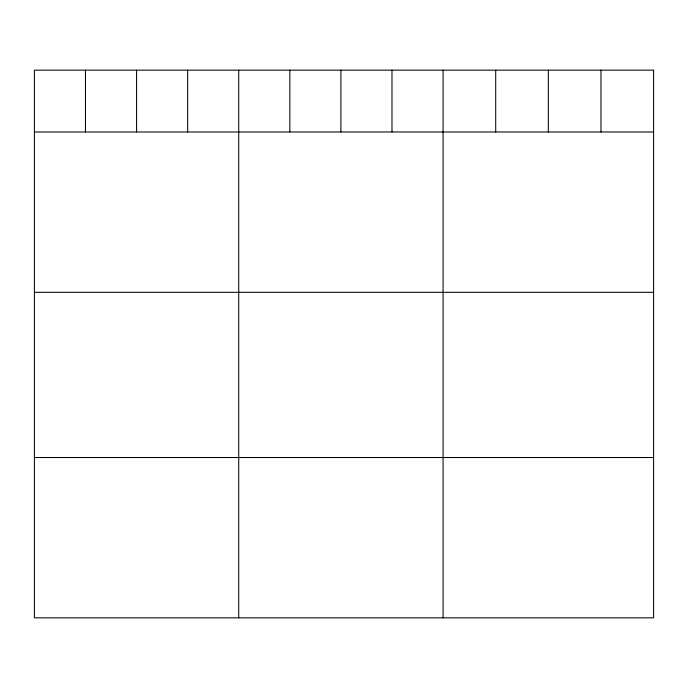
<?xml version="1.0" encoding="UTF-8"?>
<svg xmlns="http://www.w3.org/2000/svg" width="688" height="688" viewBox="0 0 688 688"><rect width="100%" height="100%" fill="white"/><g stroke="black" fill="none" stroke-linecap="round" stroke-linejoin="round"><path stroke-width="1.03" d="M34.4 131.984L653.6 131.984M34.4 292.323L653.6 292.323M34.4 457.511L653.6 457.511M600.968 70.159L600.968 131.984M548.336 70.159L548.336 131.984M495.704 70.159L495.704 131.984M443.072 70.159L443.072 617.841M391.988 70.159L391.988 131.984M340.904 70.159L340.904 131.984M289.82 70.159L289.82 131.984M238.736 70.159L238.736 617.841M187.652 70.159L187.652 131.984M136.568 70.159L136.568 131.984M85.484 70.159L85.484 131.984M653.6 70.159L34.4 70.159L34.4 617.841L653.6 617.841L653.6 70.159"/></g></svg>
